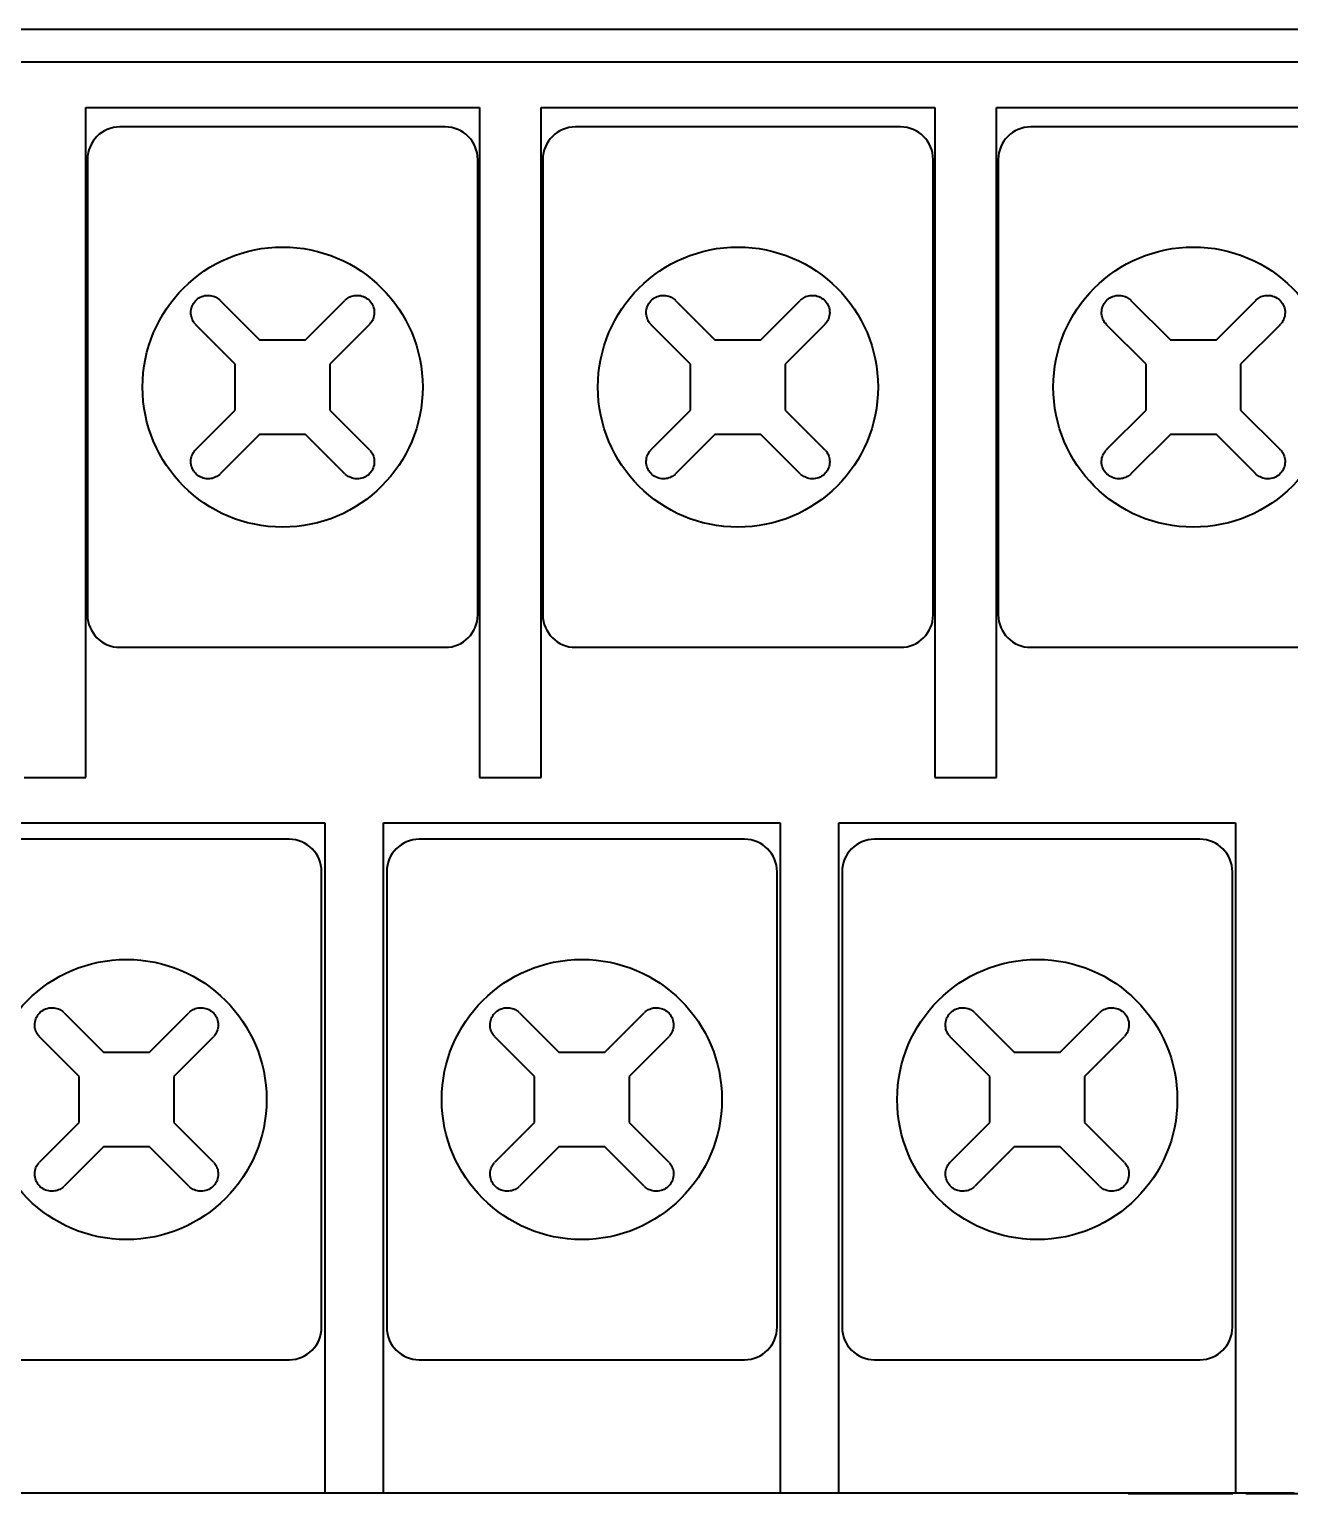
# Model space of a CAD drawing. Header units: millimetres. Extents: x 0 to 5945, y 0 to 4205.
# Drawn here: x 1625.54 to 1644.92, y 386.03 to 408.54 of the extents above; entities that cross this region are included whole.
import ezdxf

# ---------------------------------------------------------------- set-up
doc = ezdxf.new("R2010")
doc.units = ezdxf.units.MM
doc.header["$LTSCALE"] = 5
doc.layers.add('가시적인 것(ISO)', color=3, linetype='Continuous', lineweight=40)

msp = doc.modelspace()

# ---------------------------------------------------------------- linework, layer by layer
at = {"layer": '가시적인 것(ISO)'}
for p, q in [((1591.737, 408.541), (1734.237, 408.541)), ((1591.737, 408.041), (1732.237, 408.041)), ((1626.412, 397.041), (1626.412, 407.341)), ((1626.412, 407.341), (1632.462, 407.341)), ((1632.462, 407.341), (1632.462, 397.041)), ((1633.412, 397.041), (1633.412, 407.341)), ((1633.412, 407.341), (1639.462, 407.341)), ((1639.462, 407.341), (1639.462, 397.041)), ((1640.412, 397.041), (1640.412, 407.341)), ((1640.412, 407.341), (1646.462, 407.341)), ((1631.937, 407.041), (1626.937, 407.041)), ((1638.937, 407.041), (1633.937, 407.041)), ((1645.937, 407.041), (1640.937, 407.041)), ((1626.437, 406.541), (1626.437, 399.541)), ((1632.437, 399.541), (1632.437, 406.541)), ((1633.437, 406.541), (1633.437, 399.541)), ((1639.437, 399.541), (1639.437, 406.541)), ((1640.437, 406.541), (1640.437, 399.541)), ((1628.478, 404.374), (1629.083, 403.769)), ((1629.79, 403.769), (1630.395, 404.374)), ((1635.478, 404.374), (1636.083, 403.769)), ((1636.79, 403.769), (1637.395, 404.374)), ((1642.478, 404.374), (1643.083, 403.769)), ((1643.79, 403.769), (1644.395, 404.374)), ((1628.709, 403.395), (1628.104, 404)), ((1630.769, 404), (1630.164, 403.395)), ((1635.709, 403.395), (1635.104, 404)), ((1637.769, 404), (1637.164, 403.395)), ((1642.709, 403.395), (1642.104, 404)), ((1644.769, 404), (1644.164, 403.395)), ((1629.083, 403.769), (1629.79, 403.769)), ((1636.083, 403.769), (1636.79, 403.769)), ((1643.083, 403.769), (1643.79, 403.769)), ((1628.709, 402.688), (1628.709, 403.395)), ((1630.164, 403.395), (1630.164, 402.688)), ((1635.709, 402.688), (1635.709, 403.395)), ((1637.164, 403.395), (1637.164, 402.688)), ((1642.709, 402.688), (1642.709, 403.395)), ((1644.164, 403.395), (1644.164, 402.688)), ((1628.104, 402.083), (1628.709, 402.688)), ((1630.164, 402.688), (1630.769, 402.083)), ((1635.104, 402.083), (1635.709, 402.688)), ((1637.164, 402.688), (1637.769, 402.083)), ((1642.104, 402.083), (1642.709, 402.688)), ((1644.164, 402.688), (1644.769, 402.083)), ((1629.083, 402.313), (1628.478, 401.708)), ((1629.79, 402.313), (1629.083, 402.313)), ((1630.395, 401.708), (1629.79, 402.313)), ((1636.083, 402.313), (1635.478, 401.708)), ((1636.79, 402.313), (1636.083, 402.313)), ((1637.395, 401.708), (1636.79, 402.313)), ((1643.083, 402.313), (1642.478, 401.708)), ((1643.79, 402.313), (1643.083, 402.313)), ((1644.395, 401.708), (1643.79, 402.313)), ((1626.937, 399.041), (1631.937, 399.041)), ((1633.937, 399.041), (1638.937, 399.041)), ((1640.937, 399.041), (1645.937, 399.041)), ((1625.462, 397.041), (1626.412, 397.041)), ((1632.462, 397.041), (1633.412, 397.041)), ((1639.462, 397.041), (1640.412, 397.041)), ((1623.987, 396.341), (1630.087, 396.341)), ((1630.087, 396.341), (1630.087, 386.041)), ((1630.987, 396.341), (1637.087, 396.341)), ((1630.987, 386.041), (1630.987, 396.341)), ((1637.087, 396.341), (1637.087, 386.041)), ((1637.987, 396.341), (1644.087, 396.341)), ((1637.987, 386.041), (1637.987, 396.341)), ((1644.087, 396.341), (1644.087, 386.041)), ((1629.537, 396.091), (1624.537, 396.091)), ((1636.537, 396.091), (1631.537, 396.091)), ((1643.537, 396.091), (1638.537, 396.091)), ((1630.037, 388.591), (1630.037, 395.591)), ((1631.037, 395.591), (1631.037, 388.591)), ((1637.037, 388.591), (1637.037, 395.591)), ((1638.037, 395.591), (1638.037, 388.591)), ((1644.037, 388.591), (1644.037, 395.591)), ((1626.078, 393.424), (1626.683, 392.819)), ((1627.39, 392.819), (1627.995, 393.424)), ((1633.078, 393.424), (1633.683, 392.819)), ((1634.39, 392.819), (1634.995, 393.424)), ((1640.078, 393.424), (1640.683, 392.819)), ((1641.39, 392.819), (1641.995, 393.424)), ((1626.309, 392.445), (1625.704, 393.05)), ((1628.369, 393.05), (1627.764, 392.445)), ((1633.309, 392.445), (1632.704, 393.05)), ((1635.369, 393.05), (1634.764, 392.445)), ((1640.309, 392.445), (1639.704, 393.05)), ((1642.369, 393.05), (1641.764, 392.445)), ((1626.683, 392.819), (1627.39, 392.819)), ((1633.683, 392.819), (1634.39, 392.819)), ((1640.683, 392.819), (1641.39, 392.819)), ((1626.309, 391.738), (1626.309, 392.445)), ((1627.764, 392.445), (1627.764, 391.738)), ((1633.309, 391.738), (1633.309, 392.445)), ((1634.764, 392.445), (1634.764, 391.738)), ((1640.309, 391.738), (1640.309, 392.445)), ((1641.764, 392.445), (1641.764, 391.738)), ((1625.704, 391.133), (1626.309, 391.738)), ((1627.764, 391.738), (1628.369, 391.133)), ((1632.704, 391.133), (1633.309, 391.738)), ((1634.764, 391.738), (1635.369, 391.133)), ((1639.704, 391.133), (1640.309, 391.738)), ((1641.764, 391.738), (1642.369, 391.133)), ((1626.683, 391.363), (1626.078, 390.758)), ((1627.39, 391.363), (1626.683, 391.363)), ((1627.995, 390.758), (1627.39, 391.363)), ((1633.683, 391.363), (1633.078, 390.758)), ((1634.39, 391.363), (1633.683, 391.363)), ((1634.995, 390.758), (1634.39, 391.363)), ((1640.683, 391.363), (1640.078, 390.758)), ((1641.39, 391.363), (1640.683, 391.363)), ((1641.995, 390.758), (1641.39, 391.363)), ((1624.537, 388.091), (1629.537, 388.091)), ((1631.537, 388.091), (1636.537, 388.091)), ((1638.537, 388.091), (1643.537, 388.091)), ((1630.087, 386.041), (1623.987, 386.041)), ((1630.987, 386.041), (1630.087, 386.041)), ((1637.087, 386.041), (1630.987, 386.041)), ((1637.987, 386.041), (1637.087, 386.041)), ((1644.087, 386.041), (1637.987, 386.041)), ((1642.435, 386.041), (1642.435, 386.031)), ((1644.043, 386.031), (1642.435, 386.031)), ((1644.043, 386.041), (1644.043, 386.031)), ((1644.987, 386.041), (1644.087, 386.041)), ((1644.245, 386.041), (1644.245, 386.031)), ((1645.496, 386.031), (1644.245, 386.031))]:
    msp.add_line(p, q, dxfattribs=at)
for centre in [(1629.437, 403.041), (1636.437, 403.041), (1643.437, 403.041), (1627.037, 392.091), (1634.037, 392.091), (1641.037, 392.091)]:
    msp.add_circle(centre, 2.153, dxfattribs=at)
for centre, radius, start, end in [((1626.937, 406.541), 0.5, 90, 180), ((1631.937, 406.541), 0.5, 0, 90), ((1633.937, 406.541), 0.5, 90, 180), ((1638.937, 406.541), 0.5, 0, 90), ((1640.937, 406.541), 0.5, 90, 180), ((1628.291, 404.187), 0.265, 45, 47.5466), ((1630.582, 404.187), 0.265, 132.4534, 135), ((1635.291, 404.187), 0.265, 45, 47.5466), ((1637.582, 404.187), 0.265, 132.4534, 135), ((1642.291, 404.187), 0.265, 45, 47.5466), ((1644.582, 404.187), 0.265, 132.4534, 135), ((1628.291, 404.187), 0.265, 222.4534, 225), ((1630.582, 404.187), 0.265, 315, 317.5466), ((1635.291, 404.187), 0.265, 222.4534, 225), ((1637.582, 404.187), 0.265, 315, 317.5466), ((1642.291, 404.187), 0.265, 222.4534, 225), ((1644.582, 404.187), 0.265, 315, 317.5466), ((1628.291, 401.895), 0.265, 135, 137.5466), ((1630.582, 401.895), 0.265, 42.4534, 45), ((1635.291, 401.895), 0.265, 135, 137.5466), ((1637.582, 401.895), 0.265, 42.4534, 45), ((1642.291, 401.895), 0.265, 135, 137.5466), ((1644.582, 401.895), 0.265, 42.4534, 45), ((1628.291, 401.895), 0.265, 312.4534, 315), ((1630.582, 401.895), 0.265, 225, 227.5466), ((1635.291, 401.895), 0.265, 312.4534, 315), ((1637.582, 401.895), 0.265, 225, 227.5466), ((1642.291, 401.895), 0.265, 312.4534, 315), ((1644.582, 401.895), 0.265, 225, 227.5466), ((1626.937, 399.541), 0.5, 180, 270), ((1631.937, 399.541), 0.5, 270, 0), ((1633.937, 399.541), 0.5, 180, 270), ((1638.937, 399.541), 0.5, 270, 0), ((1640.937, 399.541), 0.5, 180, 270), ((1629.537, 395.591), 0.5, 0, 90), ((1631.537, 395.591), 0.5, 90, 180), ((1636.537, 395.591), 0.5, 0, 90), ((1638.537, 395.591), 0.5, 90, 180), ((1643.537, 395.591), 0.5, 0, 90), ((1625.891, 393.237), 0.265, 45, 47.5466), ((1628.182, 393.237), 0.265, 132.4534, 135), ((1632.891, 393.237), 0.265, 45, 47.5466), ((1635.182, 393.237), 0.265, 132.4534, 135), ((1639.891, 393.237), 0.265, 45, 47.5466), ((1642.182, 393.237), 0.265, 132.4534, 135), ((1625.891, 393.237), 0.265, 222.4534, 225), ((1628.182, 393.237), 0.265, 315, 317.5466), ((1632.891, 393.237), 0.265, 222.4534, 225), ((1635.182, 393.237), 0.265, 315, 317.5466), ((1639.891, 393.237), 0.265, 222.4534, 225), ((1642.182, 393.237), 0.265, 315, 317.5466), ((1625.891, 390.945), 0.265, 135, 137.5466), ((1628.182, 390.945), 0.265, 42.4534, 45), ((1632.891, 390.945), 0.265, 135, 137.5466), ((1635.182, 390.945), 0.265, 42.4534, 45), ((1639.891, 390.945), 0.265, 135, 137.5466), ((1642.182, 390.945), 0.265, 42.4534, 45), ((1625.891, 390.945), 0.265, 312.4534, 315), ((1628.182, 390.945), 0.265, 225, 227.5466), ((1632.891, 390.945), 0.265, 312.4534, 315), ((1635.182, 390.945), 0.265, 225, 227.5466), ((1639.891, 390.945), 0.265, 312.4534, 315), ((1642.182, 390.945), 0.265, 225, 227.5466), ((1629.537, 388.591), 0.5, 270, 0), ((1631.537, 388.591), 0.5, 180, 270), ((1636.537, 388.591), 0.5, 270, 0), ((1638.537, 388.591), 0.5, 180, 270), ((1643.537, 388.591), 0.5, 270, 0)]:
    msp.add_arc(centre, radius, start, end, dxfattribs=at)
for points in [[(1628.096, 404.008), (1628.079, 404.026), (1628.066, 404.046), (1628.043, 404.091), (1628.034, 404.117), (1628.025, 404.175), (1628.025, 404.206), (1628.037, 404.268), (1628.049, 404.299), (1628.084, 404.354), (1628.105, 404.378), (1628.157, 404.417), (1628.186, 404.432), (1628.252, 404.451), (1628.287, 404.454), (1628.353, 404.446), (1628.383, 404.437), (1628.432, 404.412), (1628.452, 404.398), (1628.47, 404.382)], [(1630.404, 404.382), (1630.421, 404.398), (1630.441, 404.412), (1630.487, 404.435), (1630.513, 404.443), (1630.57, 404.453), (1630.601, 404.452), (1630.664, 404.441), (1630.695, 404.428), (1630.75, 404.394), (1630.774, 404.372), (1630.813, 404.321), (1630.828, 404.291), (1630.846, 404.226), (1630.849, 404.19), (1630.841, 404.125), (1630.832, 404.094), (1630.807, 404.045), (1630.794, 404.026), (1630.778, 404.008)], [(1635.096, 404.008), (1635.079, 404.026), (1635.066, 404.046), (1635.043, 404.091), (1635.034, 404.117), (1635.025, 404.175), (1635.025, 404.206), (1635.037, 404.268), (1635.049, 404.299), (1635.084, 404.354), (1635.105, 404.378), (1635.157, 404.417), (1635.186, 404.432), (1635.252, 404.451), (1635.287, 404.454), (1635.353, 404.446), (1635.383, 404.437), (1635.432, 404.412), (1635.452, 404.398), (1635.47, 404.382)], [(1637.404, 404.382), (1637.421, 404.398), (1637.441, 404.412), (1637.487, 404.435), (1637.513, 404.443), (1637.57, 404.453), (1637.601, 404.452), (1637.664, 404.441), (1637.695, 404.428), (1637.75, 404.394), (1637.774, 404.372), (1637.813, 404.321), (1637.828, 404.291), (1637.846, 404.226), (1637.849, 404.19), (1637.841, 404.125), (1637.832, 404.094), (1637.807, 404.045), (1637.794, 404.026), (1637.778, 404.008)], [(1642.096, 404.008), (1642.079, 404.026), (1642.066, 404.046), (1642.043, 404.091), (1642.034, 404.117), (1642.025, 404.175), (1642.025, 404.206), (1642.037, 404.268), (1642.049, 404.299), (1642.084, 404.354), (1642.105, 404.378), (1642.157, 404.417), (1642.186, 404.432), (1642.252, 404.451), (1642.287, 404.454), (1642.353, 404.446), (1642.383, 404.437), (1642.432, 404.412), (1642.452, 404.398), (1642.47, 404.382)], [(1644.404, 404.382), (1644.421, 404.398), (1644.441, 404.412), (1644.487, 404.435), (1644.513, 404.443), (1644.57, 404.453), (1644.601, 404.452), (1644.664, 404.441), (1644.695, 404.428), (1644.75, 404.394), (1644.774, 404.372), (1644.813, 404.321), (1644.828, 404.291), (1644.846, 404.226), (1644.849, 404.19), (1644.841, 404.125), (1644.832, 404.094), (1644.807, 404.045), (1644.794, 404.026), (1644.778, 404.008)], [(1628.47, 401.7), (1628.452, 401.684), (1628.432, 401.67), (1628.386, 401.647), (1628.36, 401.639), (1628.303, 401.629), (1628.272, 401.63), (1628.209, 401.642), (1628.178, 401.654), (1628.123, 401.688), (1628.1, 401.71), (1628.061, 401.761), (1628.046, 401.791), (1628.027, 401.856), (1628.024, 401.892), (1628.032, 401.958), (1628.041, 401.988), (1628.066, 402.037), (1628.08, 402.056), (1628.096, 402.074)], [(1630.778, 402.074), (1630.794, 402.056), (1630.808, 402.036), (1630.831, 401.991), (1630.839, 401.965), (1630.848, 401.908), (1630.848, 401.876), (1630.836, 401.814), (1630.824, 401.783), (1630.79, 401.728), (1630.768, 401.704), (1630.716, 401.665), (1630.687, 401.65), (1630.622, 401.631), (1630.586, 401.628), (1630.52, 401.636), (1630.49, 401.645), (1630.441, 401.67), (1630.421, 401.684), (1630.404, 401.7)], [(1635.47, 401.7), (1635.452, 401.684), (1635.432, 401.67), (1635.386, 401.647), (1635.36, 401.639), (1635.303, 401.629), (1635.272, 401.63), (1635.209, 401.642), (1635.178, 401.654), (1635.123, 401.688), (1635.1, 401.71), (1635.061, 401.761), (1635.046, 401.791), (1635.027, 401.856), (1635.024, 401.892), (1635.032, 401.958), (1635.041, 401.988), (1635.066, 402.037), (1635.08, 402.056), (1635.096, 402.074)], [(1637.778, 402.074), (1637.794, 402.056), (1637.808, 402.036), (1637.831, 401.991), (1637.839, 401.965), (1637.848, 401.908), (1637.848, 401.876), (1637.836, 401.814), (1637.824, 401.783), (1637.79, 401.728), (1637.768, 401.704), (1637.716, 401.665), (1637.687, 401.65), (1637.622, 401.631), (1637.586, 401.628), (1637.52, 401.636), (1637.49, 401.645), (1637.441, 401.67), (1637.421, 401.684), (1637.404, 401.7)], [(1642.47, 401.7), (1642.452, 401.684), (1642.432, 401.67), (1642.386, 401.647), (1642.36, 401.639), (1642.303, 401.629), (1642.272, 401.63), (1642.209, 401.642), (1642.178, 401.654), (1642.123, 401.688), (1642.1, 401.71), (1642.061, 401.761), (1642.046, 401.791), (1642.027, 401.856), (1642.024, 401.892), (1642.032, 401.958), (1642.041, 401.988), (1642.066, 402.037), (1642.08, 402.056), (1642.096, 402.074)], [(1644.778, 402.074), (1644.794, 402.056), (1644.808, 402.036), (1644.831, 401.991), (1644.839, 401.965), (1644.848, 401.908), (1644.848, 401.876), (1644.836, 401.814), (1644.824, 401.783), (1644.79, 401.728), (1644.768, 401.704), (1644.716, 401.665), (1644.687, 401.65), (1644.622, 401.631), (1644.586, 401.628), (1644.52, 401.636), (1644.49, 401.645), (1644.441, 401.67), (1644.421, 401.684), (1644.404, 401.7)], [(1625.696, 393.058), (1625.679, 393.076), (1625.666, 393.096), (1625.643, 393.141), (1625.634, 393.167), (1625.625, 393.225), (1625.625, 393.256), (1625.637, 393.318), (1625.649, 393.349), (1625.684, 393.404), (1625.705, 393.428), (1625.757, 393.467), (1625.786, 393.482), (1625.852, 393.501), (1625.887, 393.504), (1625.953, 393.496), (1625.983, 393.487), (1626.032, 393.462), (1626.052, 393.448), (1626.07, 393.432)], [(1628.004, 393.432), (1628.021, 393.448), (1628.041, 393.462), (1628.087, 393.485), (1628.113, 393.493), (1628.17, 393.503), (1628.201, 393.502), (1628.264, 393.491), (1628.295, 393.478), (1628.35, 393.444), (1628.374, 393.422), (1628.413, 393.371), (1628.428, 393.341), (1628.446, 393.276), (1628.449, 393.24), (1628.441, 393.175), (1628.432, 393.144), (1628.407, 393.095), (1628.394, 393.076), (1628.378, 393.058)], [(1632.696, 393.058), (1632.679, 393.076), (1632.666, 393.096), (1632.643, 393.141), (1632.634, 393.167), (1632.625, 393.225), (1632.625, 393.256), (1632.637, 393.318), (1632.649, 393.349), (1632.684, 393.404), (1632.705, 393.428), (1632.757, 393.467), (1632.786, 393.482), (1632.852, 393.501), (1632.887, 393.504), (1632.953, 393.496), (1632.983, 393.487), (1633.032, 393.462), (1633.052, 393.448), (1633.07, 393.432)], [(1635.004, 393.432), (1635.021, 393.448), (1635.041, 393.462), (1635.087, 393.485), (1635.113, 393.493), (1635.17, 393.503), (1635.201, 393.502), (1635.264, 393.491), (1635.295, 393.478), (1635.35, 393.444), (1635.374, 393.422), (1635.413, 393.371), (1635.428, 393.341), (1635.446, 393.276), (1635.449, 393.24), (1635.441, 393.175), (1635.432, 393.144), (1635.407, 393.095), (1635.394, 393.076), (1635.378, 393.058)], [(1639.696, 393.058), (1639.679, 393.076), (1639.666, 393.096), (1639.643, 393.141), (1639.634, 393.167), (1639.625, 393.225), (1639.625, 393.256), (1639.637, 393.318), (1639.649, 393.349), (1639.684, 393.404), (1639.705, 393.428), (1639.757, 393.467), (1639.786, 393.482), (1639.852, 393.501), (1639.887, 393.504), (1639.953, 393.496), (1639.983, 393.487), (1640.032, 393.462), (1640.052, 393.448), (1640.07, 393.432)], [(1642.004, 393.432), (1642.021, 393.448), (1642.041, 393.462), (1642.087, 393.485), (1642.113, 393.493), (1642.17, 393.503), (1642.201, 393.502), (1642.264, 393.491), (1642.295, 393.478), (1642.35, 393.444), (1642.374, 393.422), (1642.413, 393.371), (1642.428, 393.341), (1642.446, 393.276), (1642.449, 393.24), (1642.441, 393.175), (1642.432, 393.144), (1642.407, 393.095), (1642.394, 393.076), (1642.378, 393.058)], [(1626.07, 390.75), (1626.052, 390.734), (1626.032, 390.72), (1625.986, 390.697), (1625.96, 390.689), (1625.903, 390.679), (1625.872, 390.68), (1625.809, 390.692), (1625.778, 390.704), (1625.723, 390.738), (1625.7, 390.76), (1625.661, 390.811), (1625.646, 390.841), (1625.627, 390.906), (1625.624, 390.942), (1625.632, 391.008), (1625.641, 391.038), (1625.666, 391.087), (1625.68, 391.106), (1625.696, 391.124)], [(1628.378, 391.124), (1628.394, 391.106), (1628.408, 391.086), (1628.431, 391.041), (1628.439, 391.015), (1628.448, 390.958), (1628.448, 390.926), (1628.436, 390.864), (1628.424, 390.833), (1628.39, 390.778), (1628.368, 390.754), (1628.316, 390.715), (1628.287, 390.7), (1628.222, 390.681), (1628.186, 390.678), (1628.12, 390.686), (1628.09, 390.695), (1628.041, 390.72), (1628.021, 390.734), (1628.004, 390.75)], [(1633.07, 390.75), (1633.052, 390.734), (1633.032, 390.72), (1632.986, 390.697), (1632.96, 390.689), (1632.903, 390.679), (1632.872, 390.68), (1632.809, 390.692), (1632.778, 390.704), (1632.723, 390.738), (1632.7, 390.76), (1632.661, 390.811), (1632.646, 390.841), (1632.627, 390.906), (1632.624, 390.942), (1632.632, 391.008), (1632.641, 391.038), (1632.666, 391.087), (1632.68, 391.106), (1632.696, 391.124)], [(1635.378, 391.124), (1635.394, 391.106), (1635.408, 391.086), (1635.431, 391.041), (1635.439, 391.015), (1635.448, 390.958), (1635.448, 390.926), (1635.436, 390.864), (1635.424, 390.833), (1635.39, 390.778), (1635.368, 390.754), (1635.316, 390.715), (1635.287, 390.7), (1635.222, 390.681), (1635.186, 390.678), (1635.12, 390.686), (1635.09, 390.695), (1635.041, 390.72), (1635.021, 390.734), (1635.004, 390.75)], [(1640.07, 390.75), (1640.052, 390.734), (1640.032, 390.72), (1639.986, 390.697), (1639.96, 390.689), (1639.903, 390.679), (1639.872, 390.68), (1639.809, 390.692), (1639.778, 390.704), (1639.723, 390.738), (1639.7, 390.76), (1639.661, 390.811), (1639.646, 390.841), (1639.627, 390.906), (1639.624, 390.942), (1639.632, 391.008), (1639.641, 391.038), (1639.666, 391.087), (1639.68, 391.106), (1639.696, 391.124)], [(1642.378, 391.124), (1642.394, 391.106), (1642.408, 391.086), (1642.431, 391.041), (1642.439, 391.015), (1642.448, 390.958), (1642.448, 390.926), (1642.436, 390.864), (1642.424, 390.833), (1642.39, 390.778), (1642.368, 390.754), (1642.316, 390.715), (1642.287, 390.7), (1642.222, 390.681), (1642.186, 390.678), (1642.12, 390.686), (1642.09, 390.695), (1642.041, 390.72), (1642.021, 390.734), (1642.004, 390.75)]]:
    msp.add_open_spline(points, degree=3, knots=[0.17059599, 0.17059599, 0.17059599, 0.17059599, 0.177827, 0.177827, 0.18607071, 0.18607071, 0.19559567, 0.19559567, 0.20559758, 0.20559758, 0.21517808, 0.21517808, 0.22505637, 0.22505637, 0.23591621, 0.23591621, 0.2454181, 0.2454181, 0.25259342, 0.25259342, 0.25259342, 0.25259342], dxfattribs=at)

doc.saveas('drawing.dxf')
